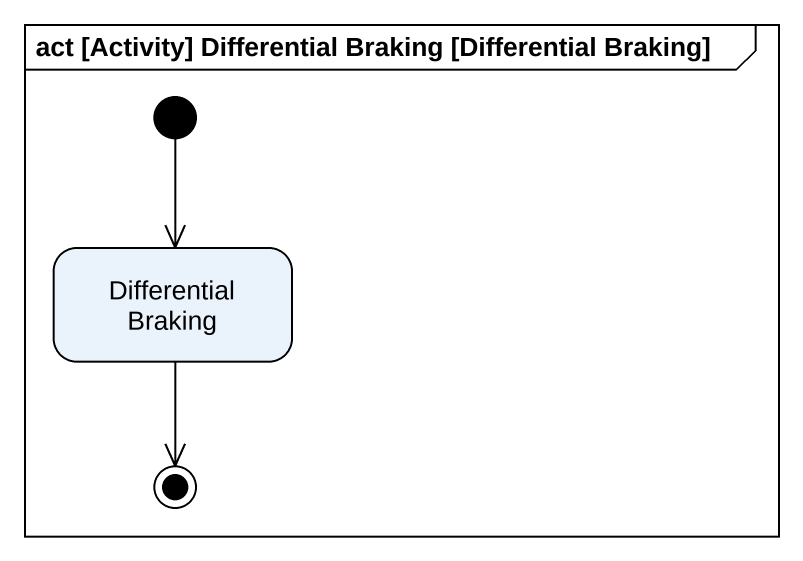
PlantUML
@startuml
mainframe act [Activity] Differential Braking [Differential Braking]
hide empty description
state "Differential Braking" as Differential_Braking
[*] --> Differential_Braking
Differential_Braking --> [*]
@enduml
